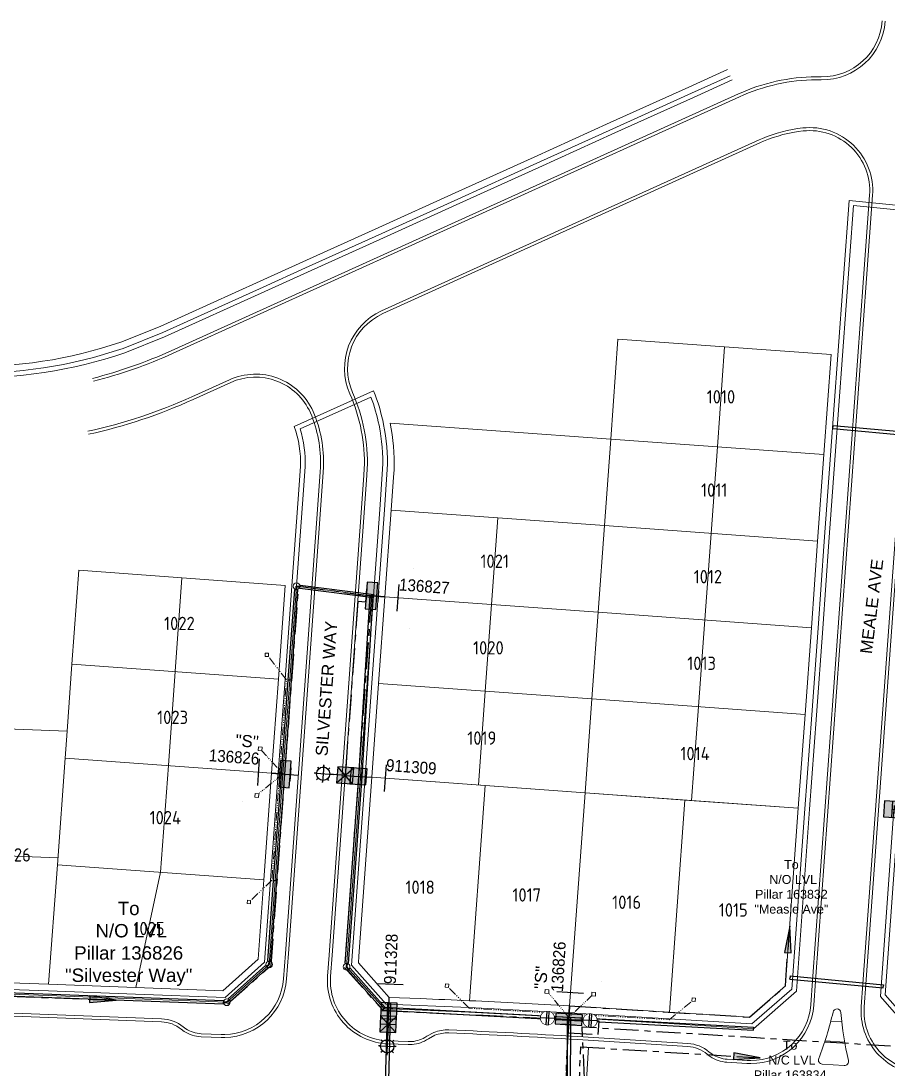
# Model space of a CAD drawing. Header units: metres. Extents: x 294745 to 296284, y 6233060 to 6235519.
# Drawn here: x 295136.1 to 295265.9, y 6234083.4 to 6234240.3 of the extents above; entities that cross this region are included whole.
import ezdxf
from ezdxf.enums import TextEntityAlignment as Align

# ---------------------------------------------------------------- set-up
doc = ezdxf.new("R2010")
doc.units = ezdxf.units.M
doc.set_wipeout_variables(frame=1)
for name, pattern in [('Cable Exist UG', [7, 4, -1, 1, -1]), ('DASHED', [19.05, 12.7, -6.35]), ('PHANTOMX2', [5.6, 2.5, -0.5, 0.15, -0.5, 0.15, -0.5, 0.15, -0.5, 0.15, -0.5])]:
    doc.linetypes.add(name, pattern=pattern)
doc.layers.get('0').update_dxf_attribs({"color": 6})
doc.layers.get('Defpoints').update_dxf_attribs({"color": 250})
doc.layers.add('. Const Lines _SP', color=251, linetype='Continuous', lineweight=0, plot=False)
doc.layers.add('. Const Lines Circles _SP', color=251, linetype='Continuous', lineweight=0, plot=False)
doc.layers.add('. Const Lines SL', color=7, linetype='Continuous', lineweight=0, true_color=0x009999, plot=False, transparency=0.3)
doc.layers.add('. Const Trench (GIS)', color=7, linetype='Continuous', lineweight=0, true_color=0x990099, plot=False, transparency=0.3)
for name, color, linetype, lineweight in [('_User_HV_Final', 1, 'Continuous', 25), ('_User_LV_Exist', 5, 'Continuous', 25), ('_User_LV_Final', 5, 'Continuous', 25), ('_User_SL_Final', 4, 'Continuous', 25), ('Cadastre Land Parcels_SP_EXT', 118, 'Continuous', 15), ('Cadastre Lot Numbers_SP_EXT', 118, 'Continuous', 15), ('Cadastre Road Names_SP_HV_LV_SL_EXT', 211, 'Continuous', 15), ('Services_SP_EXT', 42, 'PHANTOMX2', 20), ('Services_SP_NEW', 2, 'PHANTOMX2', 20)]:
    doc.layers.add(name, color=color, linetype=linetype, lineweight=lineweight)
for name, color, linetype in [('Duct_SP_EXT', 30, 'Continuous'), ('Equip_LV_EXT', 7, 'Continuous'), ('Equip_SP_SL_EXT', 7, 'Continuous'), ('Notes_SP_LV_MISC', 151, 'Continuous'), ('SupportsUG_SP_LV_EXT', 7, 'Continuous'), ('UG_Details_SP_MISC', 7, 'Continuous')]:
    doc.layers.add(name, color=color, linetype=linetype)
doc.layers.add('Kerb_SP_Existing', color=254, linetype='Continuous', lineweight=13, transparency=0.5)
doc.styles.add('COLUMN_LABEL', font='arial.ttf', dxfattribs={"height": 2})
doc.styles.add('LotNum', font='isocp.shx')
doc.styles.add('POLE_LABEL', font='arial.ttf', dxfattribs={"height": 2})
doc.styles.get("Standard").update_dxf_attribs({"font": 'arial.ttf'})
doc.linetypes.add('Cable 3', pattern='A,5,-0.01,[">>",Standard,S=1.5,R=0,X=0,Y=-0.735],-2.4', length=7.41)

# ---------------------------------------------------------------- blocks, each defined once
blk = doc.blocks.new('*U120')
blk.add_hatch(color=256).paths.add_polyline_path([(1.2, 1.2), (-1.2, 1.2), (-1.2, -1.2), (1.2, -1.2)])
blk.add_lwpolyline([(-1.2, 1.2), (-1.2, -1.2), (1.2, -1.2), (1.2, 1.2)], close=True)
at = {"layer": 'Defpoints', "flags": 128}
for points in [[(4, 2), (4, -2)], [(0, 1.2), (0, -1.2)], [(0, 0), (2, 0)], [(0.3, 0.6), (0.3, -0.6)]]:
    blk.add_lwpolyline(points, dxfattribs=at)
at = {"style": 'COLUMN_LABEL', "width": 0.9, "flags": 8}
blk.add_attdef('ASSET_NUM', text='', height=1.8, rotation=360, dxfattribs=at).set_placement((4, 2), align=Align.MIDDLE_LEFT)
at = {"flags": 1}
blk.add_attdef('Z', (-2.35, -1.81), '', height=0.2, rotation=270, dxfattribs=at)
at = {"flags": 9}
for tag, p in [('NOTES', (-2, -1.81)), ('SUBURB', (-1.8, -1.81)), ('STREETNAME', (-1.6, -1.81)), ('LOCATION', (-1.4, -1.81)), ('LEGEND', (-1.2, -1.81)), ('USAGE', (-1, -1.81)), ('STATE', (-0.8, -1.81)), ('OWNED_BY', (-0.6, -1.81)), ('COLUMN_TYPE', (-0.4, -1.81))]:
    blk.add_attdef(tag, text='', height=0.2, rotation=270, dxfattribs=at).set_placement(p, align=Align.MIDDLE_LEFT)
for tag, style, p in [('STREET_CODE', 'COLUMN_LABEL', (-0.2, -1.81)), ('STRUCTURE_PLANT_NUMBER', 'POLE_LABEL', (0.03, -1.81))]:
    blk.add_attdef(tag, text='', height=0.2, rotation=270, dxfattribs=dict(at, style=style)).set_placement(p, align=Align.MIDDLE_LEFT)
blk = doc.blocks.new('*U76')
at = {"layer": 'SupportsUG_SP_LV_EXT', "linetype": 'Continuous'}
h = blk.add_hatch(color=256, dxfattribs=at)
h.dxf.hatch_style = 1
h.paths.add_polyline_path([(-0.8, 0), (-0.8, 2), (0.8, 2), (0.8, 0)])
h = blk.add_hatch(color=256, dxfattribs=at)
h.dxf.hatch_style = 1
h.paths.add_polyline_path([(-0.8, -2), (-0.8, 0), (0.8, 0), (0.8, -2)])
blk.add_lwpolyline([(-0.8, 2), (-0.8, -1), (-0.8, 1), (-0.8, -2), (0.8, -2), (0.8, 2)], close=True)
at = {"layer": 'Defpoints'}
for p, q in [((4, -2), (4, 2)), ((2, 0), (-2, 0)), ((0, 0), (2, 0)), ((1, 0.8), (1, -0.8))]:
    blk.add_line(p, q, dxfattribs=at)
at = {"layer": 'Defpoints', "flags": 128}
for points in [[(6, 4.5), (6, 4.5)], [(6, -4.5), (6, -4.5)]]:
    blk.add_lwpolyline(points, dxfattribs=at)
at = {"width": 0.9}
blk.add_attdef('ASSET_NUM', text='', height=1.8, rotation=360, dxfattribs=at).set_placement((4, 2), align=Align.MIDDLE_LEFT)
for tag, flags, p in [('OWNED_BY', 9, (-0.2, 0)), ('STREETNAME', 9, (-0.18, 0)), ('SUBURB', 1, (-0.16, 0)), ('PARENT', 9, (-0.14, 0)), ('NOTES', 9, (-0.13, 0)), ('LOCATION', 9, (-0.11, 0)), ('LEGEND', 9, (-0.09, 0)), ('SUPPORT_TYPE', 9, (-0.07, 0)), ('USAGE', 9, (-0.06, 0)), ('STATE', 9, (-0.03, 0))]:
    blk.add_attdef(tag, text='', height=0.01, rotation=270, dxfattribs=dict(flags=flags)).set_placement(p, align=Align.CENTER)
blk = doc.blocks.new('*U135')
at = {"layer": 'Defpoints'}
blk.add_line((1.98125, 0), (0.28125, 0), dxfattribs=at)
at = {"layer": 'Services_SP_EXT', "ltscale": 0.4}
for points in [[(0.28125, 0), (3.7, 3.2)], [(3.7, -3.2), (0.28125, 0)]]:
    blk.add_lwpolyline(points, dxfattribs=at)
at = {"layer": 'Services_SP_EXT', "linetype": 'Continuous', "ltscale": 0.4}
for points in [[(3.7, 3.78125), (4.2625, 3.78125), (4.2625, 3.21875), (3.7, 3.21875)], [(3.7, -3.21875), (4.2625, -3.21875), (4.2625, -3.78125), (3.7, -3.78125)]]:
    blk.add_lwpolyline(points, close=True, dxfattribs=at)
blk = doc.blocks.new('*U137')
at = {"layer": 'Services_SP_EXT', "ltscale": 0.5, "flags": 128}
for points in [[(0.8, 15), (3.7, 18.2)], [(0.8, -15), (3.7, -18.2)]]:
    blk.add_lwpolyline(points, dxfattribs=at)
at = {"layer": 'Services_SP_EXT', "ltscale": 0.5}
for points in [[(4.25, 18.75), (4.25, 18.25), (3.75, 18.25), (3.75, 18.75)], [(4.25, -18.25), (4.25, -18.75), (3.75, -18.75), (3.75, -18.25)]]:
    blk.add_lwpolyline(points, close=True, dxfattribs=at)
for points in [[(0.8, 0), (0.8, 15)], [(0.8, 0), (0.8, -15)]]:
    blk.add_lwpolyline(points, dxfattribs=at)
blk = doc.blocks.new('*U121')
blk.add_hatch(color=256).paths.add_polyline_path([(1.2, 1.2), (-1.2, 1.2), (-1.2, -1.2), (1.2, -1.2)])
blk.add_lwpolyline([(-1.2, 1.2), (-1.2, -1.2), (1.2, -1.2), (1.2, 1.2)], close=True)
at = {"layer": 'Defpoints', "flags": 128}
for points in [[(4, 2), (4, -2)], [(0, 1.2), (0, -1.2)], [(0, 0), (2, 0)], [(0.3, 0.6), (0.3, -0.6)]]:
    blk.add_lwpolyline(points, dxfattribs=at)
at = {"style": 'COLUMN_LABEL', "width": 0.9, "flags": 8}
blk.add_attdef('ASSET_NUM', text='', height=1.8, rotation=360, dxfattribs=at).set_placement((4, 2), align=Align.MIDDLE_LEFT)
at = {"flags": 1}
blk.add_attdef('Z', (-2.35, -1.81), '', height=0.2, rotation=270, dxfattribs=at)
at = {"flags": 9}
for tag, p in [('NOTES', (-2, -1.81)), ('SUBURB', (-1.8, -1.81)), ('STREETNAME', (-1.6, -1.81)), ('LOCATION', (-1.4, -1.81)), ('LEGEND', (-1.2, -1.81)), ('USAGE', (-1, -1.81)), ('STATE', (-0.8, -1.81)), ('OWNED_BY', (-0.6, -1.81)), ('COLUMN_TYPE', (-0.4, -1.81))]:
    blk.add_attdef(tag, text='', height=0.2, rotation=270, dxfattribs=at).set_placement(p, align=Align.MIDDLE_LEFT)
for tag, style, p in [('STREET_CODE', 'COLUMN_LABEL', (-0.2, -1.81)), ('STRUCTURE_PLANT_NUMBER', 'POLE_LABEL', (0.03, -1.81))]:
    blk.add_attdef(tag, text='', height=0.2, rotation=270, dxfattribs=dict(at, style=style)).set_placement(p, align=Align.MIDDLE_LEFT)
blk = doc.blocks.new('*U140')
at = {"layer": 'Services_SP_EXT', "ltscale": 0.5, "flags": 128}
for points in [[(0.8, 16), (3.7, 19.2)], [(0.8, -14.1), (3.7, -17.3)]]:
    blk.add_lwpolyline(points, dxfattribs=at)
at = {"layer": 'Services_SP_EXT', "ltscale": 0.5}
for points in [[(4.25, 19.75), (4.25, 19.25), (3.75, 19.25), (3.75, 19.75)], [(4.25, -17.35), (4.25, -17.85), (3.75, -17.85), (3.75, -17.35)]]:
    blk.add_lwpolyline(points, close=True, dxfattribs=at)
for points in [[(0.8, 0), (0.8, 16)], [(0.8, 0), (0.8, -14.1)]]:
    blk.add_lwpolyline(points, dxfattribs=at)
blk = doc.blocks.new('*U177')
at = {"linetype": 'Continuous'}
h = blk.add_hatch(color=256, dxfattribs=at)
h.dxf.hatch_style = 1
h.paths.add_polyline_path([(1.01, 1.19), (-1.39, 1.19), (-1.39, -1.21), (1.01, -1.21)])
h = blk.add_hatch(color=256)
h.dxf.hatch_style = 1
h.paths.add_polyline_path([(1.01, 1.19), (-1.39, -1.21), (-1.39, 1.19)])
for p, q in [((1.01, 1.19), (-1.39, -1.21)), ((-1.39, 1.19), (1.01, -1.21)), ((2.17, 0.93), (2.4, 0.69)), ((3.11, 1.32), (3.11, 0.99)), ((4.04, 0.93), (3.81, 0.69)), ((-0.19, -0.01), (2.11, -0.01)), ((2.17, -0.95), (2.4, -0.71)), ((3.11, -1.01), (3.11, -1.34)), ((4.04, -0.95), (3.81, -0.71)), ((4.1, -0.01), (4.43, -0.01))]:
    blk.add_line(p, q)
blk.add_line((4.1, -0.01), (1.56, -0.01), dxfattribs=at)
blk.add_lwpolyline([(1.01, -1.21), (1.01, 1.19), (-1.39, 1.19), (-1.39, -1.21)], close=True)
at = {"linetype": 'Continuous', "flags": 128}
blk.add_lwpolyline([(3.11, -1.25), (3.11, 1.23)], dxfattribs=at)
blk.add_circle((3.11, -0.01), 0.996)
at = {"layer": 'Defpoints', "transparency": 33554559}
for p, q in [((-0.19, -1.21), (-0.19, 1.19)), ((-0.19, -0.01), (-2.19, -0.01))]:
    blk.add_line(p, q, dxfattribs=at)
blk = doc.blocks.new('*U178')
at = {"linetype": 'Continuous'}
h = blk.add_hatch(color=256, dxfattribs=at)
h.dxf.hatch_style = 1
h.paths.add_polyline_path([(3.81, 0.99), (1.41, 0.99), (1.41, -1.41), (3.81, -1.41)])
h = blk.add_hatch(color=256)
h.dxf.hatch_style = 1
h.paths.add_polyline_path([(3.81, 0.99), (1.41, -1.41), (1.41, 0.99)])
for p, q in [((3.81, 0.99), (1.41, -1.41)), ((1.41, 0.99), (3.81, -1.41)), ((4.97, 0.73), (5.2, 0.49)), ((5.91, 1.12), (5.91, 0.78)), ((6.85, 0.73), (6.61, 0.49)), ((2.61, -0.21), (4.91, -0.21)), ((4.97, -1.15), (5.2, -0.91)), ((5.91, -1.21), (5.91, -1.54)), ((6.85, -1.15), (6.61, -0.91)), ((6.9, -0.21), (7.24, -0.21))]:
    blk.add_line(p, q)
blk.add_line((6.9, -0.21), (4.36, -0.21), dxfattribs=at)
blk.add_lwpolyline([(3.81, -1.41), (3.81, 0.99), (1.41, 0.99), (1.41, -1.41)], close=True)
at = {"linetype": 'Continuous', "flags": 128}
blk.add_lwpolyline([(5.91, -1.46), (5.91, 1.03)], dxfattribs=at)
blk.add_circle((5.91, -0.21), 0.996)
at = {"layer": 'Defpoints', "transparency": 33554559}
for p, q in [((2.61, -1.41), (2.61, 0.99)), ((2.61, -0.21), (0.61, -0.21))]:
    blk.add_line(p, q, dxfattribs=at)
blk = doc.blocks.new('LV_UG_LINKS_CLOSED_EXT')
at = {"layer": 'Equip_LV_EXT', "flags": 128}
blk.add_lwpolyline([(0, 1), (-0.02, 1), (-0.05, 1), (-0.07, 1), (-0.1, 1), (-0.12, 0.99), (-0.15, 0.99), (-0.17, 0.99), (-0.2, 0.98), (-0.22, 0.98), (-0.24, 0.97), (-0.27, 0.96), (-0.29, 0.96), (-0.31, 0.95), (-0.34, 0.94), (-0.36, 0.93), (-0.38, 0.92), (-0.41, 0.91), (-0.43, 0.9), (-0.45, 0.89), (-0.47, 0.88), (-0.49, 0.87), (-0.51, 0.86), (-0.53, 0.84), (-0.56, 0.83), (-0.58, 0.82), (-0.6, 0.8), (-0.62, 0.79), (-0.63, 0.77), (-0.65, 0.76), (-0.67, 0.74), (-0.69, 0.72), (-0.71, 0.71), (-0.72, 0.69), (-0.74, 0.67), (-0.76, 0.65), (-0.77, 0.63), (-0.79, 0.62), (-0.8, 0.6), (-0.82, 0.58), (-0.83, 0.56), (-0.84, 0.53), (-0.86, 0.51), (-0.87, 0.49), (-0.88, 0.47), (-0.89, 0.45), (-0.9, 0.43), (-0.91, 0.41), (-0.92, 0.38), (-0.93, 0.36), (-0.94, 0.34), (-0.95, 0.31), (-0.96, 0.29), (-0.96, 0.27), (-0.97, 0.24), (-0.98, 0.22), (-0.98, 0.2), (-0.99, 0.17), (-0.99, 0.15), (-0.99, 0.12), (-1, 0.1), (-1, 0.07), (-1, 0.05), (-1, 0.02), (-1, 0), (-1, -0.02), (-1, -0.05), (-1, -0.07), (-1, -0.1), (-0.99, -0.12), (-0.99, -0.15), (-0.99, -0.17), (-0.98, -0.2), (-0.98, -0.22), (-0.97, -0.24), (-0.96, -0.27), (-0.96, -0.29), (-0.95, -0.31), (-0.94, -0.34), (-0.93, -0.36), (-0.92, -0.38), (-0.91, -0.41), (-0.9, -0.43), (-0.89, -0.45), (-0.88, -0.47), (-0.87, -0.49), (-0.86, -0.51), (-0.84, -0.53), (-0.83, -0.56), (-0.82, -0.58), (-0.8, -0.6), (-0.79, -0.62), (-0.77, -0.63), (-0.76, -0.65), (-0.74, -0.67), (-0.72, -0.69), (-0.71, -0.71), (-0.69, -0.72), (-0.67, -0.74), (-0.65, -0.76), (-0.63, -0.77), (-0.62, -0.79), (-0.6, -0.8), (-0.58, -0.82), (-0.56, -0.83), (-0.53, -0.84), (-0.51, -0.86), (-0.49, -0.87), (-0.47, -0.88), (-0.45, -0.89), (-0.43, -0.9), (-0.41, -0.91), (-0.38, -0.92), (-0.36, -0.93), (-0.34, -0.94), (-0.31, -0.95), (-0.29, -0.96), (-0.27, -0.96), (-0.24, -0.97), (-0.22, -0.98), (-0.2, -0.98), (-0.17, -0.99), (-0.15, -0.99), (-0.12, -0.99), (-0.1, -1), (-0.07, -1), (-0.05, -1), (-0.02, -1), (0, -1), (0.02, -1), (0.05, -1), (0.07, -1), (0.1, -1), (0.12, -0.99), (0.15, -0.99), (0.17, -0.99), (0.2, -0.98), (0.22, -0.98), (0.24, -0.97), (0.27, -0.96), (0.29, -0.96), (0.31, -0.95), (0.34, -0.94), (0.36, -0.93), (0.38, -0.92), (0.41, -0.91), (0.43, -0.9), (0.45, -0.89), (0.47, -0.88), (0.49, -0.87), (0.51, -0.86), (0.53, -0.84), (0.56, -0.83), (0.58, -0.82), (0.6, -0.8), (0.62, -0.79), (0.63, -0.77), (0.65, -0.76), (0.67, -0.74), (0.69, -0.72), (0.71, -0.71), (0.72, -0.69), (0.74, -0.67), (0.76, -0.65), (0.77, -0.63), (0.79, -0.62), (0.8, -0.6), (0.82, -0.58), (0.83, -0.56), (0.84, -0.53), (0.86, -0.51), (0.87, -0.49), (0.88, -0.47), (0.89, -0.45), (0.9, -0.43), (0.91, -0.41), (0.92, -0.38), (0.93, -0.36), (0.94, -0.34), (0.95, -0.31), (0.96, -0.29), (0.96, -0.27), (0.97, -0.24), (0.98, -0.22), (0.98, -0.2), (0.99, -0.17), (0.99, -0.15), (0.99, -0.12), (1, -0.1), (1, -0.07), (1, -0.05), (1, -0.02), (1, 0), (1, 0.02), (1, 0.05), (1, 0.07), (1, 0.1), (0.99, 0.12), (0.99, 0.15), (0.99, 0.17), (0.98, 0.2), (0.98, 0.22), (0.97, 0.24), (0.96, 0.27), (0.96, 0.29), (0.95, 0.31), (0.94, 0.34), (0.93, 0.36), (0.92, 0.38), (0.91, 0.41), (0.9, 0.43), (0.89, 0.45), (0.88, 0.47), (0.87, 0.49), (0.86, 0.51), (0.84, 0.53), (0.83, 0.56), (0.82, 0.58), (0.8, 0.6), (0.79, 0.62), (0.77, 0.63), (0.76, 0.65), (0.74, 0.67), (0.72, 0.69), (0.71, 0.71), (0.69, 0.72), (0.67, 0.74), (0.65, 0.76), (0.63, 0.77), (0.62, 0.79), (0.6, 0.8), (0.58, 0.82), (0.56, 0.83), (0.53, 0.84), (0.51, 0.86), (0.49, 0.87), (0.47, 0.88), (0.45, 0.89), (0.43, 0.9), (0.41, 0.91), (0.38, 0.92), (0.36, 0.93), (0.34, 0.94), (0.31, 0.95), (0.29, 0.96), (0.27, 0.96), (0.24, 0.97), (0.22, 0.98), (0.2, 0.98), (0.17, 0.99), (0.15, 0.99), (0.12, 0.99), (0.1, 1), (0.07, 1), (0.05, 1), (0.02, 1)], close=True, dxfattribs=at)
at = {"layer": 'Equip_LV_EXT'}
for tag, flags in [('ACTUAL_STATUS', 9), ('CONSTRUCTED_VOLTAGE', 9), ('NO_PHASES', 9), ('OPERATING_VOLTAGE', 9), ('ORIENTATION', 9), ('STATE', 9), ('SWITCH_TYPE', 9), ('USAGE', 9), ('NOTES', 9), ('OWNED_BY', 9), ('OPERATED_BY', 9), ('MAINTAINED_BY', 9), ('NUMBER_OF_PHASES', 9), ('TYPE', 9), ('Z', 1)]:
    blk.add_attdef(tag, text='', height=0.01, dxfattribs=dict(at, flags=flags)).set_placement((0, 0), align=Align.MIDDLE_LEFT)
blk.add_wipeout([(0, 1), (-0.02, 1), (-0.05, 1), (-0.07, 1), (-0.1, 1), (-0.12, 0.99), (-0.15, 0.99), (-0.17, 0.99), (-0.2, 0.98), (-0.22, 0.98), (-0.24, 0.97), (-0.27, 0.96), (-0.29, 0.96), (-0.31, 0.95), (-0.34, 0.94), (-0.36, 0.93), (-0.38, 0.92), (-0.41, 0.91), (-0.43, 0.9), (-0.45, 0.89), (-0.47, 0.88), (-0.49, 0.87), (-0.51, 0.86), (-0.53, 0.84), (-0.56, 0.83), (-0.58, 0.82), (-0.6, 0.8), (-0.62, 0.79), (-0.63, 0.77), (-0.65, 0.76), (-0.67, 0.74), (-0.69, 0.72), (-0.71, 0.71), (-0.72, 0.69), (-0.74, 0.67), (-0.76, 0.65), (-0.77, 0.63), (-0.79, 0.62), (-0.8, 0.6), (-0.82, 0.58), (-0.83, 0.56), (-0.84, 0.53), (-0.86, 0.51), (-0.87, 0.49), (-0.88, 0.47), (-0.89, 0.45), (-0.9, 0.43), (-0.91, 0.41), (-0.92, 0.38), (-0.93, 0.36), (-0.94, 0.34), (-0.95, 0.31), (-0.96, 0.29), (-0.96, 0.27), (-0.97, 0.24), (-0.98, 0.22), (-0.98, 0.2), (-0.99, 0.17), (-0.99, 0.15), (-0.99, 0.12), (-1, 0.1), (-1, 0.07), (-1, 0.05), (-1, 0.02), (-1, 0), (-1, -0.02), (-1, -0.05), (-1, -0.07), (-1, -0.1), (-0.99, -0.12), (-0.99, -0.15), (-0.99, -0.17), (-0.98, -0.2), (-0.98, -0.22), (-0.97, -0.24), (-0.96, -0.27), (-0.96, -0.29), (-0.95, -0.31), (-0.94, -0.34), (-0.93, -0.36), (-0.92, -0.38), (-0.91, -0.41), (-0.9, -0.43), (-0.89, -0.45), (-0.88, -0.47), (-0.87, -0.49), (-0.86, -0.51), (-0.84, -0.53), (-0.83, -0.56), (-0.82, -0.58), (-0.8, -0.6), (-0.79, -0.62), (-0.77, -0.63), (-0.76, -0.65), (-0.74, -0.67), (-0.72, -0.69), (-0.71, -0.71), (-0.69, -0.72), (-0.67, -0.74), (-0.65, -0.76), (-0.63, -0.77), (-0.62, -0.79), (-0.6, -0.8), (-0.58, -0.82), (-0.56, -0.83), (-0.53, -0.84), (-0.51, -0.86), (-0.49, -0.87), (-0.47, -0.88), (-0.45, -0.89), (-0.43, -0.9), (-0.41, -0.91), (-0.38, -0.92), (-0.36, -0.93), (-0.34, -0.94), (-0.31, -0.95), (-0.29, -0.96), (-0.27, -0.96), (-0.24, -0.97), (-0.22, -0.98), (-0.2, -0.98), (-0.17, -0.99), (-0.15, -0.99), (-0.12, -0.99), (-0.1, -1), (-0.07, -1), (-0.05, -1), (-0.02, -1), (0, -1), (0.02, -1), (0.05, -1), (0.07, -1), (0.1, -1), (0.12, -0.99), (0.15, -0.99), (0.17, -0.99), (0.2, -0.98), (0.22, -0.98), (0.24, -0.97), (0.27, -0.96), (0.29, -0.96), (0.31, -0.95), (0.34, -0.94), (0.36, -0.93), (0.38, -0.92), (0.41, -0.91), (0.43, -0.9), (0.45, -0.89), (0.47, -0.88), (0.49, -0.87), (0.51, -0.86), (0.53, -0.84), (0.56, -0.83), (0.58, -0.82), (0.6, -0.8), (0.62, -0.79), (0.63, -0.77), (0.65, -0.76), (0.67, -0.74), (0.69, -0.72), (0.71, -0.71), (0.72, -0.69), (0.74, -0.67), (0.76, -0.65), (0.77, -0.63), (0.79, -0.62), (0.8, -0.6), (0.82, -0.58), (0.83, -0.56), (0.84, -0.53), (0.86, -0.51), (0.87, -0.49), (0.88, -0.47), (0.89, -0.45), (0.9, -0.43), (0.91, -0.41), (0.92, -0.38), (0.93, -0.36), (0.94, -0.34), (0.95, -0.31), (0.96, -0.29), (0.96, -0.27), (0.97, -0.24), (0.98, -0.22), (0.98, -0.2), (0.99, -0.17), (0.99, -0.15), (0.99, -0.12), (1, -0.1), (1, -0.07), (1, -0.05), (1, -0.02), (1, 0), (1, 0.02), (1, 0.05), (1, 0.07), (1, 0.1), (0.99, 0.12), (0.99, 0.15), (0.99, 0.17), (0.98, 0.2), (0.98, 0.22), (0.97, 0.24), (0.96, 0.27), (0.96, 0.29), (0.95, 0.31), (0.94, 0.34), (0.93, 0.36), (0.92, 0.38), (0.91, 0.41), (0.9, 0.43), (0.89, 0.45), (0.88, 0.47), (0.87, 0.49), (0.86, 0.51), (0.84, 0.53), (0.83, 0.56), (0.82, 0.58), (0.8, 0.6), (0.79, 0.62), (0.77, 0.63), (0.76, 0.65), (0.74, 0.67), (0.72, 0.69), (0.71, 0.71), (0.69, 0.72), (0.67, 0.74), (0.65, 0.76), (0.63, 0.77), (0.62, 0.79), (0.6, 0.8), (0.58, 0.82), (0.56, 0.83), (0.53, 0.84), (0.51, 0.86), (0.49, 0.87), (0.47, 0.88), (0.45, 0.89), (0.43, 0.9), (0.41, 0.91), (0.38, 0.92), (0.36, 0.93), (0.34, 0.94), (0.31, 0.95), (0.29, 0.96), (0.27, 0.96), (0.24, 0.97), (0.22, 0.98), (0.2, 0.98), (0.17, 0.99), (0.15, 0.99), (0.12, 0.99), (0.1, 1), (0.07, 1), (0.05, 1), (0.02, 1)]).dxf.layer = 'Equip_LV_EXT'
at = {"layer": 'Defpoints', "linetype": 'Continuous'}
blk.add_line((-1, 0.01), (1, -0.02), dxfattribs=at)
at = {"layer": 'Equip_LV_EXT'}
for p, q in [((-0.17, 0.99), (-0.17, -0.99)), ((0.17, 0.99), (0.17, -0.99))]:
    blk.add_line(p, q, dxfattribs=at)
blk = doc.blocks.new('*U92')
at = {"layer": 'Defpoints', "linetype": 'Continuous', "flags": 128}
for points in [[(0, 2), (0, -2)], [(-2, 0), (2, 0)]]:
    blk.add_lwpolyline(points, dxfattribs=at)
at = {"linetype": 'Continuous', "xscale": -1, "rotation": 270}
for p in [(0, 3.2), (0, -3.2)]:
    blk.add_blockref('LV_UG_LINKS_CLOSED_EXT', p, dxfattribs=at)
blk = doc.blocks.new('*U93')
h = blk.add_hatch(color=256)
h.dxf.hatch_style = 1
h.paths.add_polyline_path([(-0.04, -4), (0.5, -0.01), (-0.5, 0.01)])
blk.add_line((-0.01, -0.5), (-0.04, -4))
at = {"flags": 128}
blk.add_lwpolyline([(-0.04, -4), (0.5, -0.01), (-0.5, 0.01)], close=True, dxfattribs=at)
blk.add_circle((0, 0), 0.0001)
blk = doc.blocks.new('ARROW')
h = blk.add_hatch(color=256)
h.dxf.hatch_style = 1
h.paths.add_polyline_path([(-4, 0.0001), (0, -0.4999), (0, 0.5001)])
blk.add_line((-0.5, 0.0001), (-4, 0.0001))
at = {"flags": 128}
blk.add_lwpolyline([(-4, 0.0001), (0, -0.4999), (0, 0.5001)], close=True, dxfattribs=at)
blk.add_circle((0, 0.0001), 0.0001)
blk = doc.blocks.new('*U152')
h = blk.add_hatch(color=256)
h.dxf.hatch_style = 1
h.paths.add_polyline_path([(4, 0.06), (-0.01, 0.5), (0.01, -0.5)])
blk.add_line((0.5, 0.01), (4, 0.06))
at = {"flags": 128}
blk.add_lwpolyline([(4, 0.06), (-0.01, 0.5), (0.01, -0.5)], close=True, dxfattribs=at)
blk.add_circle((0, 0), 0.0001)

msp = doc.modelspace()

# ---------------------------------------------------------------- linework, layer by layer
at = {"layer": '. Const Lines _SP', "linetype": 'Continuous', "lineweight": 0}
msp.add_line((295128.6311, 6234115.5614), (295141.6292, 6234115.0642), dxfattribs=at)
at = {"layer": '. Const Lines _SP', "linetype": 'Continuous', "lineweight": 0, "flags": 128}
msp.add_lwpolyline([(294992.005, 6234193.841), (295005.0031, 6234193.3439), (295018.0013, 6234192.8467), (295030.4994, 6234192.3686), (295042.9976, 6234191.8905), (295055.9957, 6234191.3933), (295068.4939, 6234190.9152), (295080.9921, 6234190.4371), (295093.4903, 6234189.959), (295106.4885, 6234189.4618), (295118.9867, 6234188.9837), (295127.2618, 6234188.6692, 0.09050786), (295151.0501, 6234192.2684), (295156.9391, 6234194.6068), (295171.9327, 6234201.394), (295178.3076, 6234204.2853), (295189.6941, 6234209.4427), (295201.0806, 6234214.6), (295212.9225, 6234219.9636), (295224.309, 6234225.1209), (295236.0688, 6234230.4473), (295241.8403, 6234233.0614)], format="xyb", dxfattribs=at)
at = {"layer": '. Const Lines _SP', "linetype": 'Continuous', "flags": 128}
msp.add_lwpolyline([(295239.4032, 6234163.6296), (295240.3446, 6234176.5954), (295241.431, 6234191.556)], dxfattribs=at)
at = {"layer": '. Const Lines _SP', "linetype": 'Continuous', "lineweight": 0, "flags": 128}
for points in [[(295207.4872, 6234165.9471), (295206.5462, 6234152.9812), (295205.6051, 6234140.0153), (295204.5845, 6234125.9523)], [(295239.4032, 6234163.6296), (295238.4621, 6234150.6637), (295237.5211, 6234137.6978), (295236.5005, 6234123.6348)], [(295160.2139, 6234156.9835), (295159.1934, 6234142.9304), (295158.1723, 6234128.8675), (295157.0135, 6234112.9095), (295153.2805, 6234095.6546)], [(295188.5939, 6234154.2846), (295177.368, 6234155.7279)], [(295221.0597, 6234086.6883), (295219.8398, 6234066.914)]]:
    msp.add_lwpolyline(points, dxfattribs=at)
at = {"layer": '. Const Lines Circles _SP', "lineweight": 0}
for centre in [(295177.368, 6234155.7279), (295173.2557, 6234099.0956), (295184.86, 6234098.7342), (295166.9268, 6234093.4313)]:
    msp.add_circle(centre, 0.5, dxfattribs=at)
at = {"layer": '. Const Lines SL', "linetype": 'Continuous', "lineweight": 0, "flags": 128}
for points in [[(294991.9668, 6234192.8417), (295004.9649, 6234192.3446), (295017.9631, 6234191.8474), (295030.4612, 6234191.3693), (295042.9594, 6234190.8912), (295055.9575, 6234190.394), (295068.4557, 6234189.9159), (295080.9539, 6234189.4378), (295093.4521, 6234188.9597), (295106.4502, 6234188.4625), (295118.9484, 6234187.9844), (295127.2276, 6234187.6698, 0.09061004), (295151.3972, 6234191.3303), (295157.33, 6234193.6861), (295172.3451, 6234200.4829), (295178.7207, 6234203.3746), (295190.1067, 6234208.5317), (295201.4932, 6234213.6891), (295213.3351, 6234219.0527), (295224.7216, 6234224.21), (295236.4814, 6234229.5364), (295242.2529, 6234232.1505)], [(295127.2278, 6234095.6005), (295140.2197, 6234095.1535), (295153.2423, 6234094.6553), (295166.6708, 6234094.1417), (295172.578, 6234099.4285), (295173.4702, 6234111.7145), (295174.6289, 6234127.6725), (295175.6501, 6234141.7355), (295176.6698, 6234155.7786), (295177.566, 6234168.1207), (295177.9552, 6234173.6269, 0.09592485), (295177.0149, 6234179.637), (295188.8881, 6234184.9821, -0.04533634), (295190.3899, 6234179.9534, -0.05854903), (295190.9485, 6234173.208), (295190.5317, 6234167.1765), (295189.5913, 6234154.2123), (295188.6507, 6234141.2463), (295187.6306, 6234127.1833), (295185.5797, 6234098.9797), (295190.779, 6234093.1703), (295203.1947, 6234092.6678), (295218.1661, 6234091.8763), (295233.1342, 6234090.9533), (295245.5226, 6234090.1885), (295251.4942, 6234095.4084), (295253.4544, 6234122.4037), (295254.4755, 6234136.4667), (295255.417, 6234149.4325), (295256.3585, 6234162.3984), (295257.3, 6234175.3642), (295258.3863, 6234190.3249), (295260.0672, 6234213.4721), (295274.0125, 6234212.0894)]]:
    msp.add_lwpolyline(points, format="xyb", dxfattribs=at)
msp.add_lwpolyline([(295267.4803, 6234122.2538), (295265.4695, 6234094.5609), (295270.6473, 6234088.6374)], dxfattribs=at)
at = {"layer": '. Const Trench (GIS)', "linetype": 'Continuous', "lineweight": 0, "flags": 128}
for points in [[(294991.94, 6234192.1422), (295004.9381, 6234191.6451), (295017.9363, 6234191.1479), (295030.4344, 6234190.6698), (295042.9326, 6234190.1917), (295055.9308, 6234189.6945), (295068.429, 6234189.2164), (295080.9272, 6234188.7383), (295093.4253, 6234188.2602), (295106.4235, 6234187.763), (295118.9217, 6234187.2849), (295127.2037, 6234186.9702, 0.09068024), (295151.6403, 6234190.6736), (295157.6037, 6234193.0416), (295172.6337, 6234199.8452), (295179.0098, 6234202.7371), (295190.3955, 6234207.8941), (295201.782, 6234213.0514), (295213.6239, 6234218.415), (295225.0104, 6234223.5724), (295236.7702, 6234228.8988), (295242.5417, 6234231.5129)], [(295127.2024, 6234094.9009), (295140.1942, 6234094.4539), (295153.2156, 6234093.9558), (295166.9268, 6234093.4313), (295173.2557, 6234099.0956), (295174.1684, 6234111.6638), (295175.3271, 6234127.6218), (295176.3483, 6234141.6848), (295177.368, 6234155.7279), (295178.2642, 6234168.0707), (295178.6543, 6234173.5895, 0.08630519), (295177.8819, 6234179.2597), (295188.5011, 6234184.0402, -0.03887029), (295189.7038, 6234179.8146, -0.05844217), (295190.2493, 6234173.244), (295189.8334, 6234167.2259), (295188.8931, 6234154.2629), (295187.9525, 6234141.297), (295186.9324, 6234127.2339), (295184.86, 6234098.7342), (295190.4548, 6234092.4829), (295203.1621, 6234091.9685), (295218.1261, 6234091.1774), (295233.0911, 6234090.2547), (295245.7666, 6234089.4721), (295252.1715, 6234095.0707), (295254.1525, 6234122.353), (295255.1737, 6234136.416), (295256.1152, 6234149.3818), (295257.0567, 6234162.3477), (295257.9982, 6234175.3135), (295259.0845, 6234190.2742), (295260.7133, 6234212.7046), (295273.2644, 6234211.4601)]]:
    msp.add_lwpolyline(points, format="xyb", dxfattribs=at)
msp.add_lwpolyline([(295266.7822, 6234122.3045), (295264.7502, 6234094.3202), (295270.3125, 6234087.9568)], dxfattribs=at)
at = {"layer": '_User_LV_Exist', "linetype": 'Cable Exist UG', "ltscale": 0.9}
for points in [[(295253.422, 6234052.7554), (295253.9042, 6234059.4284), (295236.1547, 6234060.711), (295225.0534, 6234055.8671), (295226.0048, 6234068.9688), (295217.5368, 6234078.6663), (295217.5368, 6234078.6663), (295218.0153, 6234088.8801), (295222.5248, 6234088.6018), (295222.6479, 6234090.598), (295218.1089, 6234090.8779)], [(295257.4109, 6234052.4575), (295258.0379, 6234061.1349), (295235.8069, 6234062.7414), (295227.2879, 6234059.0242), (295228.0606, 6234069.6653), (295219.5722, 6234079.3749), (295219.9182, 6234086.7588), (295242.7755, 6234085.3486)]]:
    msp.add_lwpolyline(points, dxfattribs=at)
at = {"layer": '_User_LV_Final', "linetype": 'Cable Exist UG'}
for points in [[(295175.6263, 6234127.6001), (295177.6672, 6234155.7062), (295188.5939, 6234154.2846)], [(295188.5939, 6234154.2846), (295184.5515, 6234098.629), (295190.3159, 6234092.1883), (295218.1089, 6234090.8779)], [(295187.7236, 6234153.3451), (295186.5268, 6234153.4319), (295184.6382, 6234127.3979)], [(295167.0365, 6234093.1269), (295173.5461, 6234098.9529), (295175.6263, 6234127.6001)], [(295218.1089, 6234090.8779), (295218.2233, 6234092.8747), (295245.1739, 6234091.212), (295250.5265, 6234095.8907), (295250.8868, 6234100.8546)], [(295122.7049, 6234078.761), (295127.1915, 6234094.6011), (295150.31, 6234093.7458)]]:
    msp.add_lwpolyline(points, dxfattribs=at)
at = {"layer": 'Cadastre Land Parcels_SP_EXT', "linetype": 'Continuous', "flags": 128}
for points in [[(295257.389, 6234190.3973), (295225.473, 6234192.7148), (295224.3867, 6234177.7542), (295256.3026, 6234175.4367)], [(295256.3026, 6234175.4367), (295224.3867, 6234177.7542), (295223.4452, 6234164.7883), (295255.3611, 6234162.4708)], [(295223.4452, 6234164.7883), (295191.5292, 6234167.1058), (295190.5886, 6234154.1399), (295222.5037, 6234151.8225)], [(295255.3611, 6234162.4708), (295223.4452, 6234164.7883), (295222.5037, 6234151.8225), (295254.4196, 6234149.5049)], [(295222.5037, 6234151.8225), (295190.5886, 6234154.1399), (295189.6481, 6234141.174), (295221.5622, 6234138.8566)], [(295254.4196, 6234149.5049), (295222.5037, 6234151.8225), (295221.5622, 6234138.8566), (295253.4782, 6234136.5391)], [(295221.5622, 6234138.8566), (295189.6481, 6234141.174), (295188.6279, 6234127.1109), (295220.541, 6234124.7936)], [(295253.4782, 6234136.5391), (295221.5622, 6234138.8566), (295220.541, 6234124.7936), (295252.457, 6234122.4761)], [(295252.457, 6234122.4761), (295235.5016, 6234123.7073), (295233.1957, 6234091.9514), (295245.1739, 6234091.212), (295250.5265, 6234095.8907), (295250.599, 6234096.8882)]]:
    msp.add_lwpolyline(points, close=True, dxfattribs=at)
for points in [[(295224.3867, 6234177.7542), (295191.37, 6234180.1516, -0.05869516), (295191.9473, 6234173.1562), (295191.8868, 6234172.031), (295191.5292, 6234167.1058), (295223.4452, 6234164.7883)], [(295205.5804, 6234125.88), (295188.6279, 6234127.1109), (295186.6851, 6234100.3282), (295186.6078, 6234099.3304), (295191.242, 6234094.1524), (295195.8729, 6234093.9753, -0.00180758), (295203.2413, 6234093.6667)], [(295220.541, 6234124.7936), (295205.5804, 6234125.88), (295203.2413, 6234093.6667, -0.00367723), (295218.2233, 6234092.8747)], [(295235.5016, 6234123.7073), (295220.541, 6234124.7936), (295218.2233, 6234092.8747, -0.00037106), (295219.7344, 6234092.7825), (295233.1957, 6234091.9514)]]:
    msp.add_lwpolyline(points, format="xyb", close=True, dxfattribs=at)
at = {"layer": 'Cadastre Land Parcels_SP_EXT', "linetype": 'Continuous'}
for points in [[(295175.6724, 6234155.851), (295144.7553, 6234158.116), (295143.7341, 6234144.053), (295174.6527, 6234141.8079), (295175.6724, 6234155.851)], [(295174.6527, 6234141.8079), (295143.7341, 6234144.053), (295143.006, 6234134.0254), (295142.713, 6234129.99), (295173.6316, 6234127.7449), (295174.6527, 6234141.8079)], [(295141.5542, 6234114.032), (295142.713, 6234129.99), (295143.006, 6234134.0254), (295130.0079, 6234134.5226), (295127.2641, 6234096.5998), (295140.256, 6234096.1528), (295141.5542, 6234114.032)], [(295173.6316, 6234127.7449), (295142.713, 6234129.99), (295141.5542, 6234114.032), (295172.4728, 6234111.7869), (295173.6316, 6234127.7449)], [(295171.61, 6234099.9041), (295172.4728, 6234111.7869), (295141.5542, 6234114.032), (295140.256, 6234096.1528), (295166.3051, 6234095.1564), (295171.61, 6234099.9041)]]:
    msp.add_lwpolyline(points, close=True, dxfattribs=at)
at = {"layer": 'Duct_SP_EXT'}
for p, q in [((295257.6333, 6234179.3112), (295257.6547, 6234179.5503)), ((295257.6333, 6234179.3112), (295271.4099, 6234178.0823)), ((295257.676, 6234179.7893), (295257.6547, 6234179.5503)), ((295257.676, 6234179.7893), (295271.4525, 6234178.5604)), ((295177.8336, 6234155.426), (295177.8639, 6234155.6641)), ((295177.8941, 6234155.9022), (295177.8639, 6234155.6641)), ((295177.8941, 6234155.9022), (295188.9233, 6234154.501)), ((295176.1089, 6234141.702), (295177.0924, 6234155.2466)), ((295176.5877, 6234141.6675), (295177.5711, 6234155.2118)), ((295177.0924, 6234155.2466), (295177.3318, 6234155.2292)), ((295177.5711, 6234155.2118), (295177.3318, 6234155.2292)), ((295177.8336, 6234155.426), (295188.8629, 6234154.0248)), ((295186.6929, 6234127.25), (295188.3543, 6234154.2993)), ((295187.1719, 6234127.2179), (295188.8334, 6234154.2699)), ((295188.3543, 6234154.2993), (295188.5939, 6234154.2846)), ((295188.8334, 6234154.2699), (295188.5939, 6234154.2846)), ((295188.8629, 6234154.0248), (295188.8931, 6234154.2629)), ((295188.9233, 6234154.501), (295188.8931, 6234154.2629)), ((295175.1064, 6234127.6378), (295176.1089, 6234141.702)), ((295175.5852, 6234127.6031), (295176.5877, 6234141.6675)), ((295176.1089, 6234141.702), (295176.3483, 6234141.6848)), ((295176.5877, 6234141.6675), (295176.3483, 6234141.6848)), ((295173.929, 6234111.6813), (295175.1064, 6234127.6378)), ((295174.4077, 6234111.6463), (295175.5852, 6234127.6031)), ((295175.1064, 6234127.6378), (295175.3458, 6234127.6204)), ((295175.5852, 6234127.6031), (295175.3458, 6234127.6204)), ((295184.6569, 6234099.2503), (295186.6929, 6234127.25)), ((295185.1356, 6234099.2155), (295187.1719, 6234127.2179)), ((295186.6929, 6234127.25), (295186.9324, 6234127.2339)), ((295187.1719, 6234127.2179), (295186.9324, 6234127.2339)), ((295173.0526, 6234099.6117), (295173.929, 6234111.6813)), ((295173.5313, 6234099.5769), (295174.4077, 6234111.6463)), ((295173.929, 6234111.6813), (295174.1684, 6234111.6638)), ((295174.4077, 6234111.6463), (295174.1684, 6234111.6638)), ((295173.0526, 6234099.6117), (295173.2919, 6234099.5943)), ((295173.5313, 6234099.5769), (295173.2919, 6234099.5943)), ((295184.6569, 6234099.2503), (295184.8962, 6234099.2329)), ((295185.1356, 6234099.2155), (295184.8962, 6234099.2329)), ((295167.1393, 6234093.9436), (295172.7231, 6234098.941)), ((295167.4594, 6234093.586), (295173.0432, 6234098.5833)), ((295172.7231, 6234098.941), (295172.8831, 6234098.7622)), ((295173.0432, 6234098.5833), (295172.8831, 6234098.7622)), ((295185.0146, 6234098.2016), (295185.1934, 6234098.3617)), ((295185.0146, 6234098.2016), (295190.3424, 6234092.2487)), ((295185.3723, 6234098.5217), (295185.1934, 6234098.3617)), ((295185.3723, 6234098.5217), (295190.5673, 6234092.7171)), ((295251.2066, 6234096.9147), (295251.2295, 6234097.1536)), ((295251.2066, 6234096.9147), (295265.1506, 6234095.5771)), ((295251.2525, 6234097.3925), (295251.2295, 6234097.1536)), ((295251.2525, 6234097.3925), (295265.1964, 6234096.055)), ((295265.1964, 6234096.055), (295265.1735, 6234095.816)), ((295127.2091, 6234094.6606), (295166.4183, 6234093.2106)), ((295127.2268, 6234095.1402), (295166.436, 6234093.6903)), ((295265.1506, 6234095.5771), (295265.1735, 6234095.816)), ((295166.4183, 6234093.2106), (295166.4272, 6234093.4505)), ((295166.436, 6234093.6903), (295166.4272, 6234093.4505)), ((295167.1393, 6234093.9436), (295167.2994, 6234093.7648)), ((295167.4594, 6234093.586), (295167.2994, 6234093.7648)), ((295190.9619, 6234093.3002), (295190.4357, 6234075.3552)), ((295191.4417, 6234093.2861), (295190.9155, 6234075.3411)), ((295190.9619, 6234093.3002), (295191.2018, 6234093.2932)), ((295191.4417, 6234093.2861), (295191.2018, 6234093.2932)), ((295190.3424, 6234092.2487), (295190.4548, 6234092.4829)), ((295190.3424, 6234092.2487), (295245.7536, 6234089.2325)), ((295190.5673, 6234092.7171), (295190.4548, 6234092.4829)), ((295190.5673, 6234092.7171), (295245.7797, 6234089.7118)), ((295217.885, 6234091.1595), (295217.83, 6234074.5605)), ((295217.885, 6234091.1595), (295218.125, 6234091.1587)), ((295218.365, 6234091.1579), (295218.125, 6234091.1587)), ((295218.365, 6234091.1579), (295218.31, 6234074.559)), ((295245.7536, 6234089.2325), (295245.7666, 6234089.4721)), ((295245.7797, 6234089.7118), (295245.7666, 6234089.4721))]:
    msp.add_line(p, q, dxfattribs=at)
at = {"layer": 'Kerb_SP_Existing'}
for p, q in [((295175.6818, 6234100.7488), (295180.5581, 6234167.9025)), ((295176.1306, 6234100.7162), (295181.0069, 6234167.8699)), ((295182.232, 6234100.514), (295187.0909, 6234167.4281)), ((295182.6808, 6234100.4814), (295187.5397, 6234167.3955))]:
    msp.add_line(p, q, dxfattribs=at)
for points in [[(295255.9022, 6234231.5476, 0.39766002), (295265.4752, 6234240.3121, 0.39766002)], [(295255.9092, 6234231.9976, 0.39766002), (295265.0264, 6234240.3446)], [(295146.8411, 6234186.8404, 0.04392515), (295158.5894, 6234190.9631), (295243.4906, 6234229.4178), (295244.1515, 6234229.7072, -0.10438903), (295255.9091, 6234231.9976)], [(295146.9523, 6234186.4043, 0.04392515), (295158.7751, 6234190.5532), (295243.6737, 6234229.0067), (295244.3295, 6234229.2939, -0.10436435), (295255.9021, 6234231.5476, -0.10436435)], [(295190.0878, 6234196.9415), (295246.6082, 6234222.5415), (295247.0919, 6234222.7533, -0.07316266), (295253.1347, 6234224.3252, -0.07316266)], [(295190.2735, 6234196.5316), (295246.7913, 6234222.1304), (295247.2699, 6234222.34, -0.07312969), (295253.1834, 6234223.8778)], [(295263.5825, 6234214.2463, 0.46824463), (295253.1348, 6234224.3252, 0.46824463)], [(295263.1336, 6234214.2789, 0.46824463), (295253.1835, 6234223.8778)], [(295190.0878, 6234196.9415, 0.41136608), (295185.341, 6234184.5183, 0.41136608)], [(295190.2734, 6234196.5315, 0.41136608), (295185.7527, 6234184.7)], [(295181.0069, 6234167.8699), (295181.3648, 6234172.7992), (295181.4036, 6234173.5203, 0.11066902), (295179.8365, 6234181.8805, 0.41561037), (295167.315, 6234186.6269), (295161.7044, 6234184.0857, -0.05235026), (295146.1372, 6234178.915, -0.05235026)], [(295180.5581, 6234167.9025), (295180.9157, 6234172.8276), (295180.954, 6234173.5402, 0.11056861), (295179.4243, 6234181.6998, 0.41550141), (295167.5007, 6234186.217), (295161.8901, 6234183.6758, -0.05235026), (295146.2337, 6234178.4755)], [(295187.0909, 6234167.4281), (295187.4482, 6234172.349), (295187.5002, 6234173.3158, 0.11305694), (295185.3411, 6234184.5182, 0.11305694)], [(295187.5397, 6234167.3955), (295187.8973, 6234172.3207), (295187.9497, 6234173.2958, 0.11309864), (295185.7528, 6234184.6998)], [(294995.917, 6234132.9133), (294995.5679, 6234128.7591, 0.15685997), (295001.0891, 6234104.8945, 0.17385181), (295009.4323, 6234098.0365, 0.06708596), (295025.1095, 6234094.699, 0.00108478), (295029.3784, 6234094.3841, 0.16306007), (295032.1781, 6234095.1044, -0.16149861), (295035.4984, 6234095.9694, 0.00678347), (295062.1747, 6234094.5863), (295157.1687, 6234090.9525, -0.16227715), (295160.3947, 6234089.7383), (295160.7865, 6234089.4536, 0.13506295), (295163.0879, 6234088.7246), (295166.0857, 6234088.61), (295166.6237, 6234088.6055, 0.38693055), (295175.4061, 6234096.9516), (295175.6818, 6234100.7491)], [(295262.1277, 6234096.1764), (295261.8816, 6234092.7878, 0.41738845), (295270.7245, 6234082.6713), (295273.7188, 6234082.4865), (295274.5214, 6234082.5015, 0.12128254), (295276.7747, 6234083.2997), (295276.8471, 6234083.3464, -0.15785986), (295279.8306, 6234084.113), (295291.1955, 6234083.4114, -0.16227715), (295294.1281, 6234082.2284), (295294.5512, 6234081.9055, 0.13506295), (295297.0608, 6234081.0454), (295302.4272, 6234080.7141), (295303.1146, 6234080.6773, 0.12636455), (295323.7877, 6234084.9963), (295324.8052, 6234085.5452, 0.15164078), (295330.966, 6234092.3249), (295331.2581, 6234092.9605, 0.08836949), (295336.4783, 6234113.51)], [(295262.5768, 6234096.1487), (295262.3304, 6234092.7552, 0.41738845), (295270.7522, 6234083.1205), (295273.7465, 6234082.9356), (295274.4769, 6234082.9493, 0.12128254), (295276.5274, 6234083.6757), (295276.6063, 6234083.7266, -0.15785986), (295279.8584, 6234084.5621), (295291.2232, 6234083.8605, -0.16227715), (295294.4198, 6234082.5711), (295294.8048, 6234082.2772, 0.13506295), (295297.0885, 6234081.4946), (295302.455, 6234081.1633), (295303.135, 6234081.1268, 0.12636455), (295323.589, 6234085.4), (295324.5769, 6234085.933, 0.15164078), (295330.5582, 6234092.5152), (295330.8481, 6234093.146, 0.08836949), (295336.0295, 6234113.5425)], [(295182.2309, 6234100.4986), (295182.0009, 6234097.3316, 0.4242813), (295191.0649, 6234087.2041), (295194.0627, 6234087.0894), (295194.6445, 6234087.1011, 0.13211387), (295197.092, 6234087.9694), (295198.08, 6234088.4981, -0.10581221), (295200.1433, 6234088.8485, -0.0021982)], [(295200.1625, 6234089.2981, 0.10581221), (295197.9135, 6234088.9162), (295196.8366, 6234088.3399, -0.13211387), (295194.6094, 6234087.5497), (295194.0799, 6234087.5391), (295191.0821, 6234087.6538, -0.4242813), (295182.4497, 6234097.299), (295182.6808, 6234100.4814)], [(295200.1432, 6234088.8485, -0.00475664), (295219.4294, 6234087.8419), (295235.9127, 6234086.8243, -0.16227715), (295238.8454, 6234085.6413), (295239.2685, 6234085.3184, 0.13506295), (295241.7781, 6234084.4584), (295244.7724, 6234084.2735), (295245.337, 6234084.2556, 0.39367839), (295254.7799, 6234093.0212), (295255.0407, 6234096.6135)], [(295254.5916, 6234096.6416), (295254.331, 6234093.0537, -0.39367839), (295245.3378, 6234084.7056), (295244.8001, 6234084.7227), (295241.8058, 6234084.9075, -0.13506295), (295239.5221, 6234085.6902), (295239.1371, 6234085.984, 0.16227715), (295235.9405, 6234087.2734), (295219.4571, 6234088.291, 0.00475664), (295200.1623, 6234089.2981)], [(295259.9686, 6234084.7052, -0.03638075), (295258.8512, 6234091.8853, 0.8566166), (295257.6685, 6234091.9711, -0.03656689), (295255.512, 6234084.9932, 0.50858804), (295256.0338, 6234084.1757), (295259.3471, 6234083.9712, 0.50155947), (295259.9686, 6234084.7052)], [(295209.0585, 6234088.4289), (295209.0586, 6234088.4289, -0.00255835)], [(295209.0818, 6234088.8783), (295209.0817, 6234088.8783, 0.0021982)], [(295209.0818, 6234088.8783), (295209.0817, 6234088.8783, 0.0021982)]]:
    msp.add_lwpolyline(points, format="xyb", dxfattribs=at)
for points in [[(295262.2296, 6234201.8283), (295263.1336, 6234214.2788)], [(295262.6784, 6234201.7957), (295263.5824, 6234214.2462)], [(295254.5916, 6234096.6416), (295262.2296, 6234201.8283)], [(295262.5768, 6234096.1487), (295270.1899, 6234200.9927)], [(295258.9829, 6234090.5097), (295257.3349, 6234090.6115)], [(295259.41, 6234087.4777), (295256.4686, 6234087.6592)]]:
    msp.add_lwpolyline(points, dxfattribs=at)
at = {"layer": 'Kerb_SP_Existing', "flags": 128}
for points in [[(295255.0407, 6234096.614), (295262.6773, 6234201.7813)], [(295262.1277, 6234096.1764), (295269.7422, 6234201.0397)], [(295258.9829, 6234090.5097), (295257.3349, 6234090.6115)], [(295259.41, 6234087.4777), (295256.4686, 6234087.6592)]]:
    msp.add_lwpolyline(points, dxfattribs=at)
for points in [[(294995.4686, 6234132.951), (294995.1195, 6234128.7968, 0.15685997), (295000.7027, 6234104.6637, 0.17385181), (295009.2807, 6234097.6129, 0.06708596), (295025.0754, 6234094.2502, 0.00108478), (295029.3463, 6234093.9352, 0.16306007), (295032.4228, 6234094.7268, -0.16149861), (295035.469, 6234095.5204, 0.00678347), (295062.1575, 6234094.1367), (295157.1514, 6234090.5029, -0.16227715), (295160.1111, 6234089.3889), (295160.5416, 6234089.076, 0.13506295), (295163.0707, 6234088.275), (295166.0685, 6234088.1603), (295166.6334, 6234088.1556, 0.38693055), (295175.8549, 6234096.919), (295176.1314, 6234100.7274)], [(295259.9686, 6234084.7052, -0.03638075), (295258.8512, 6234091.8853, 0.8566166), (295257.6685, 6234091.9711, -0.03656689), (295255.512, 6234084.9932, 0.50858804), (295256.0338, 6234084.1757), (295259.3471, 6234083.9712, 0.50155947), (295259.9686, 6234084.7052)]]:
    msp.add_lwpolyline(points, format="xyb", dxfattribs=at)
at = {"layer": 'UG_Details_SP_MISC', "color": 7, "linetype": 'Cable Exist UG', "lineweight": 40, "flags": 128}
for points in [[(295177.3318, 6234155.2292), (295177.368, 6234155.7279), (295177.8639, 6234155.6641)], [(295172.8831, 6234098.7622), (295173.2557, 6234099.0956), (295173.2919, 6234099.5943)], [(295184.8962, 6234099.2329), (295184.86, 6234098.7342), (295185.1934, 6234098.3617)], [(295166.4272, 6234093.4505), (295166.9268, 6234093.4313), (295167.2994, 6234093.7648)]]:
    msp.add_lwpolyline(points, dxfattribs=at)

# ---------------------------------------------------------------- block references
at = {"layer": '_User_LV_Exist', "rotation": 175.8509963570345}
msp.add_blockref('*U178', (295187.222, 6234127.0016), dxfattribs=at)
at = {"layer": '_User_LV_Final'}
for name, p, rotation in [('*U93', (295250.887, 6234100.8548), 176.4672707008695), ('*U152', (295146.3779, 6234093.8877), 356.9623602600096), ('ARROW', (295242.7755, 6234085.3486), 176.4672706212325)]:
    msp.add_blockref(name, p, dxfattribs=dict(at, rotation=rotation))
at = {"layer": '_User_SL_Final', "rotation": 267.6821306483784}
msp.add_blockref('*U177', (295191.0819, 6234089.9555), dxfattribs=at)
at = {"layer": 'Equip_SP_SL_EXT'}
ref = msp.add_blockref('*U121', (295186.6332, 6234127.2556), dxfattribs=dict(at, rotation=355.85099634665))
ref.add_attrib('ASSET_NUM', '911309', dxfattribs={"layer": '0', "height": 1.8, "rotation": 355.850996, "style": 'COLUMN_LABEL', "width": 0.9}).set_placement((295190.7674, 6234128.961), align=Align.MIDDLE_LEFT)
ref = msp.add_blockref('*U120', (295266.483, 6234122.3262), dxfattribs=dict(at, rotation=355.8468588229353))
ref.add_attrib('ASSET_NUM', '911310', dxfattribs={"layer": '0', "height": 1.8, "rotation": 355.846859, "style": 'COLUMN_LABEL', "width": 0.9}).set_placement((295270.6173, 6234124.0313), align=Align.MIDDLE_LEFT)
ref = msp.add_blockref('*U121', (295191.1612, 6234092.1541), dxfattribs=dict(at, rotation=87.68213064696758))
ref.add_attrib('ASSET_NUM', '911328', dxfattribs={"layer": '0', "height": 1.8, "rotation": 87.682131, "style": 'COLUMN_LABEL', "width": 0.9}).set_placement((295191.3229, 6234096.1508), align=Align.MIDDLE_LEFT)
at = {"layer": 'Services_SP_EXT', "linetype": 'ByBlock'}
for p, rotation in [((295175.6263, 6234127.6001), 175.8469060992313), ((295218.1089, 6234090.8779), 86.72262545384257)]:
    msp.add_blockref('*U135', p, dxfattribs=dict(at, rotation=rotation))
at = {"layer": 'Services_SP_NEW', "linetype": 'ByBlock'}
for name, p, rotation in [('*U140', (295175.6263, 6234127.6001), 175.8469060796862), ('*U137', (295218.1089, 6234090.8779), 86.72262545182394)]:
    msp.add_blockref(name, p, dxfattribs=dict(at, rotation=rotation))
at = {"layer": 'SupportsUG_SP_LV_EXT', "linetype": 'Continuous'}
for p, rotation, values in [((295188.5939, 6234154.2846), 355.8509963732605, {'ASSET_NUM': '136827'}), ((295218.1089, 6234090.8779), 86.72262545446175, {'ASSET_NUM': '136826'})]:
    msp.add_blockref('*U76', p, dxfattribs=dict(at, rotation=rotation)).add_auto_attribs(values)
ref = msp.add_blockref('*U76', (295175.6263, 6234127.6001), dxfattribs=dict(at, rotation=175.8469060796862))
ref.add_attrib('ASSET_NUM', '136826', dxfattribs={"layer": '0', "height": 1.8, "rotation": 175.846906, "text_generation_flag": 6, "width": 0.9}).set_placement((295171.7817, 6234129.8845), align=Align.MIDDLE_RIGHT)

# ---------------------------------------------------------------- texts
at = {"layer": '_User_LV_Exist', "linetype": 'Cable 3', "char_height": 2, "attachment_point": 5}
for s, insert in [('{\\H0.66666x;To\\P N/O LVL \\PPillar 163832\\P"Measle Ave"}', (295251.4365, 6234110.7004)), ('To\\P N/O LVL \\PPillar 136826\\P"Silvester Way"', (295152.2346, 6234102.1803)), ('{\\H0.66666x;To\\P N/C LVL \\PPillar 163834\\P"Glenwood Hills Dr"}', (295251.2459, 6234083.6606))]:
    msp.add_mtext(s, dxfattribs=dict(at, insert=insert))
at = {"layer": 'Cadastre Lot Numbers_SP_EXT', "linetype": 'DASHED', "char_height": 2, "attachment_point": 5, "style": 'LotNum'}
for s, insert in [('1010', (295240.8878, 6234184.0757)), ('1011', (295239.8739, 6234170.1125)), ('1021', (295207.0167, 6234159.4641)), ('1012', (295238.9326, 6234157.1466)), ('1022', (295159.8291, 6234150.1451)), ('1020', (295206.0756, 6234146.4982)), ('1013', (295237.9916, 6234144.1807)), ('1023', (295158.8083, 6234136.0871)), ('1019', (295205.0948, 6234132.9838)), ('1014', (295237.0108, 6234130.6663)), ('1024', (295157.7184, 6234121.0766)), ('1026', (295135.2556, 6234115.501)), ('1018', (295195.8541, 6234110.6565)), ('1017', (295211.8103, 6234109.4978)), ('1016', (295226.7709, 6234108.4115)), ('1015', (295242.7289, 6234107.2527)), ('1025', (295155.2725, 6234104.4702))]:
    msp.add_mtext(s, dxfattribs=dict(at, insert=insert))
at = {"layer": 'Cadastre Road Names_SP_HV_LV_SL_EXT'}
for s, rotation, p in [('MEALE AVE', 83.018678, (295263.4734, 6234145.5161)), ('SILVESTER WAY', 85.846854, (295181.9898, 6234130.229))]:
    msp.add_text(s, height=1.8, rotation=rotation, dxfattribs=at).set_placement(p)
at = {"layer": 'Notes_SP_LV_MISC', "linetype": 'Continuous', "char_height": 1.8, "attachment_point": 5}
for insert, rotation in [((295169.968, 6234132.5228), 355.846859), ((295213.9593, 6234097.1254), 85.846859)]:
    msp.add_mtext('"S"', dxfattribs=dict(at, insert=insert, rotation=rotation))

# ---------------------------------------------------------------- next in the draw order: block references
at = {"layer": 'Equip_LV_EXT', "rotation": 86.72262544974637}
msp.add_blockref('*U92', (295218.1089, 6234090.8779), dxfattribs=at)

# ---------------------------------------------------------------- next in the draw order: linework, layer by layer
at = {"layer": '. Const Lines _SP', "linetype": 'Continuous', "lineweight": 0, "flags": 128}
msp.add_lwpolyline([(295218.1089, 6234090.8779), (295217.2665, 6234072.896)], dxfattribs=at)
at = {"layer": '_User_HV_Final', "linetype": 'Cable Exist UG', "ltscale": 0.9, "flags": 128}
msp.add_lwpolyline([(295247.5955, 6234055.3725), (295247.0189, 6234047.3934), (295232.0579, 6234048.4745), (295232.8375, 6234059.2636), (295226.0889, 6234056.3189), (295227.0323, 6234069.3123), (295220.6632, 6234076.6079), (295220.1124, 6234089.768), (295246.2199, 6234088.1417), (295269.6908, 6234086.6927), (295308.8627, 6234084.2946, 0.03275856), (295312.4551, 6234084.1299, 0.03275856)], format="xyb", dxfattribs=at)

doc.saveas('drawing.dxf')
